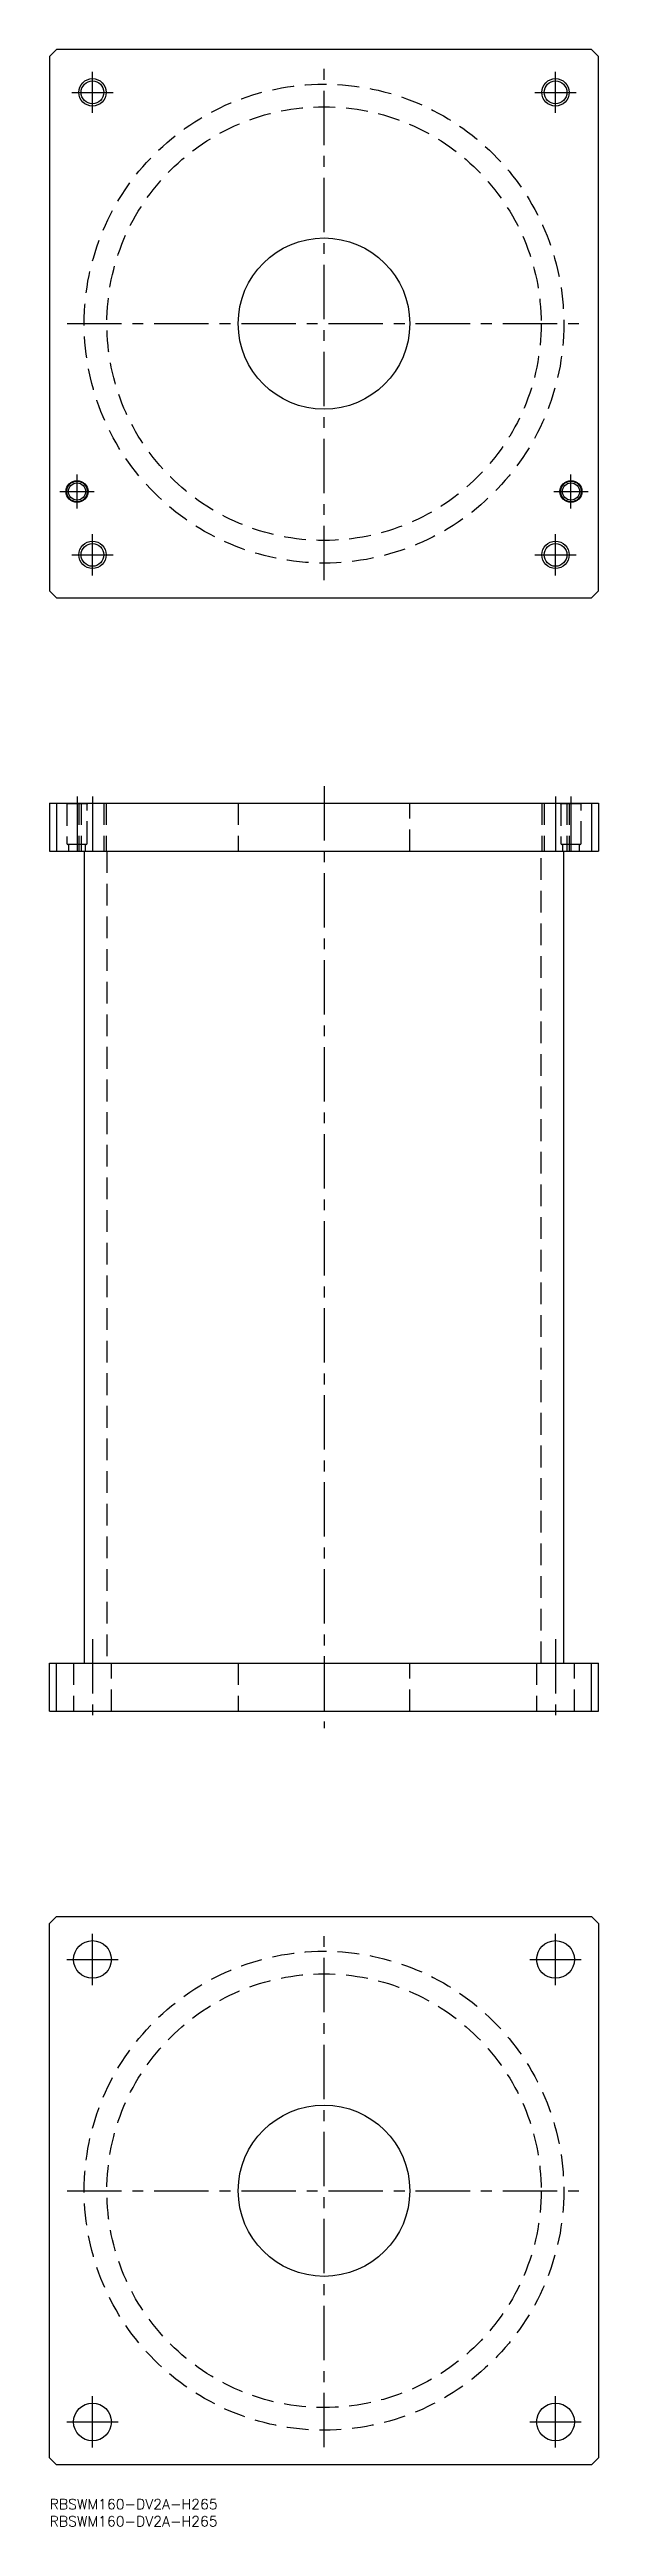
# Model space of a CAD drawing. Extents: x 0 to 160, y -8 to 715.
import ezdxf

# ---------------------------------------------------------------- set-up
doc = ezdxf.new("R2010")
doc.units = 0
doc.header["$LTSCALE"] = 0.5
doc.linetypes.add('CENTER', pattern=[50.8, 31.75, -6.35, 6.35, -6.35])
doc.linetypes.add('DASHED', pattern=[19.05, 12.7, -6.35])
for name, color, linetype in [('MSM_CENTER', 1, 'CENTER'), ('MSM_CONTINUOUS', 7, 'CONTINUOUS'), ('MSM_DASHED', 4, 'DASHED'), ('MSM_NARROW', 5, 'CONTINUOUS'), ('MSM_PART_NUMBER', 7, 'CONTINUOUS')]:
    doc.layers.add(name, color=color, linetype=linetype)
doc.styles.get("Standard").update_dxf_attribs({"font": 'txt.shx', "height": 3, "bigfont": 'bigfont.shx'})

# ---------------------------------------------------------------- blocks, each defined once
blk = doc.blocks.new('*U49')
at = {"layer": 'MSM_PART_NUMBER'}
blk.add_text('RBSWM160-DV2A-H265', height=3, dxfattribs=at).set_placement((0, -3))
blk = doc.blocks.new('*U50')
at = {"layer": 'MSM_PART_NUMBER'}
blk.add_text('RBSWM160-DV2A-H265', height=3, dxfattribs=at).set_placement((0, -8))

msp = doc.modelspace()

# ---------------------------------------------------------------- linework, layer by layer
at = {"layer": 'MSM_CENTER'}
for p, q in [((80, 560.1), (80, 709.9)), ((6.5, 702.5), (18.5, 702.5)), ((12.5, 696.5), (12.5, 708.5)), ((141.5, 702.5), (153.5, 702.5)), ((147.5, 696.5), (147.5, 708.5)), ((5.1, 635), (154.9, 635)), ((3, 586), (13, 586)), ((8, 581), (8, 591)), ((147, 586), (157, 586)), ((152, 581), (152, 591)), ((12.5, 561.5), (12.5, 573.5)), ((147.5, 561.5), (147.5, 573.5)), ((6.5, 567.5), (18.5, 567.5)), ((141.5, 567.5), (153.5, 567.5)), ((80, 500), (80, 225)), ((8, 497), (8, 479)), ((12.5, 497), (12.5, 479)), ((147.5, 497), (147.5, 479)), ((152, 497), (152, 479)), ((12.5, 251), (12.5, 228)), ((147.5, 251), (147.5, 228)), ((12.5, 150), (12.5, 165)), ((80, 15.1), (80, 164.9)), ((147.5, 150), (147.5, 165)), ((5, 157.5), (20, 157.5)), ((140, 157.5), (155, 157.5)), ((5.1, 90), (154.9, 90)), ((12.5, 15), (12.5, 30)), ((147.5, 15), (147.5, 30)), ((5, 22.5), (20, 22.5)), ((140, 22.5), (155, 22.5))]:
    msp.add_line(p, q, dxfattribs=at)
at = {"layer": 'MSM_CONTINUOUS'}
for p, q in [((2, 715), (0, 713)), ((0, 713), (0, 557)), ((158, 715), (2, 715)), ((160, 713), (158, 715)), ((160, 557), (160, 713)), ((0, 557), (2, 555)), ((158, 555), (160, 557)), ((2, 555), (158, 555)), ((0, 495), (0, 481)), ((0, 495), (160, 495)), ((2, 495), (2, 481)), ((158, 495), (158, 481)), ((160, 495), (160, 481)), ((0, 481), (160, 481)), ((10.1, 481), (10.1, 244)), ((149.9, 244), (149.9, 481)), ((0, 244), (160, 244)), ((0, 230), (0, 244)), ((2, 230), (2, 244)), ((158, 230), (158, 244)), ((160, 230), (160, 244)), ((0, 230), (160, 230)), ((0, 168), (2, 170)), ((0, 12), (0, 168)), ((2, 170), (158, 170)), ((158, 170), (160, 168)), ((160, 168), (160, 12)), ((2, 10), (0, 12)), ((158, 10), (2, 10)), ((160, 12), (158, 10))]:
    msp.add_line(p, q, dxfattribs=at)
for centre, radius in [((12.5, 702.5), 3.32), ((147.5, 702.5), 3.32), ((80, 635), 25), ((8, 586), 3.2), ((8, 586), 3), ((8, 586), 2.5), ((152, 586), 3.2), ((152, 586), 3), ((152, 586), 2.5), ((12.5, 567.5), 3.32), ((147.5, 567.5), 3.32), ((12.5, 157.5), 5.5), ((147.5, 157.5), 5.5), ((80, 90), 25), ((12.5, 22.5), 5.5), ((147.5, 22.5), 5.5)]:
    msp.add_circle(centre, radius, dxfattribs=at)
at = {"layer": 'MSM_DASHED'}
for p, q in [((4.8, 495), (5, 494.8)), ((5, 494.8), (5, 483.4)), ((11, 494.8), (5, 494.8)), ((8.5, 495), (8.5, 481)), ((9.18, 495), (9.18, 481)), ((11, 494.8), (11.2, 495)), ((11, 483.4), (11, 494.8)), ((15.82, 495), (15.82, 481)), ((16.5, 495), (16.5, 481)), ((55, 495), (55, 481)), ((105, 481), (105, 495)), ((143.5, 495), (143.5, 481)), ((144.18, 495), (144.18, 481)), ((148.8, 495), (149, 494.8)), ((149, 494.8), (149, 483.4)), ((155, 494.8), (149, 494.8)), ((150.82, 495), (150.82, 481)), ((151.5, 495), (151.5, 481)), ((155, 494.8), (155.2, 495)), ((155, 483.4), (155, 494.8)), ((10.6, 483), (5.4, 483)), ((5.5, 483), (5.5, 481)), ((10.5, 481), (10.5, 483)), ((16.7, 481), (16.7, 244)), ((143.3, 244), (143.3, 481)), ((154.6, 483), (149.4, 483)), ((149.5, 483), (149.5, 481)), ((154.5, 481), (154.5, 483)), ((7, 244), (7, 230)), ((18, 230), (18, 244)), ((55, 244), (55, 230)), ((105, 230), (105, 244)), ((142, 244), (142, 230)), ((153, 230), (153, 244))]:
    msp.add_line(p, q, dxfattribs=at)
for centre, radius in [((80, 635), 69.9), ((80, 635), 63.3), ((80, 90), 69.9), ((80, 90), 63.3)]:
    msp.add_circle(centre, radius, dxfattribs=at)
for centre, start, end in [((5.4, 483.4), 180, 270), ((10.6, 483.4), 270, 360), ((149.4, 483.4), 180, 270), ((154.6, 483.4), 270, 360)]:
    msp.add_arc(centre, 0.4, start, end, dxfattribs=at)
at = {"layer": 'MSM_NARROW'}
for centre in [(12.5, 702.5), (147.5, 702.5), (12.5, 567.5), (147.5, 567.5)]:
    msp.add_circle(centre, 4, dxfattribs=at)

# ---------------------------------------------------------------- block references
at = {"layer": 'MSM_CONTINUOUS'}
for name in ['*U49', '*U50']:
    msp.add_blockref(name, (0, 0), dxfattribs=at)

doc.saveas('drawing.dxf')
